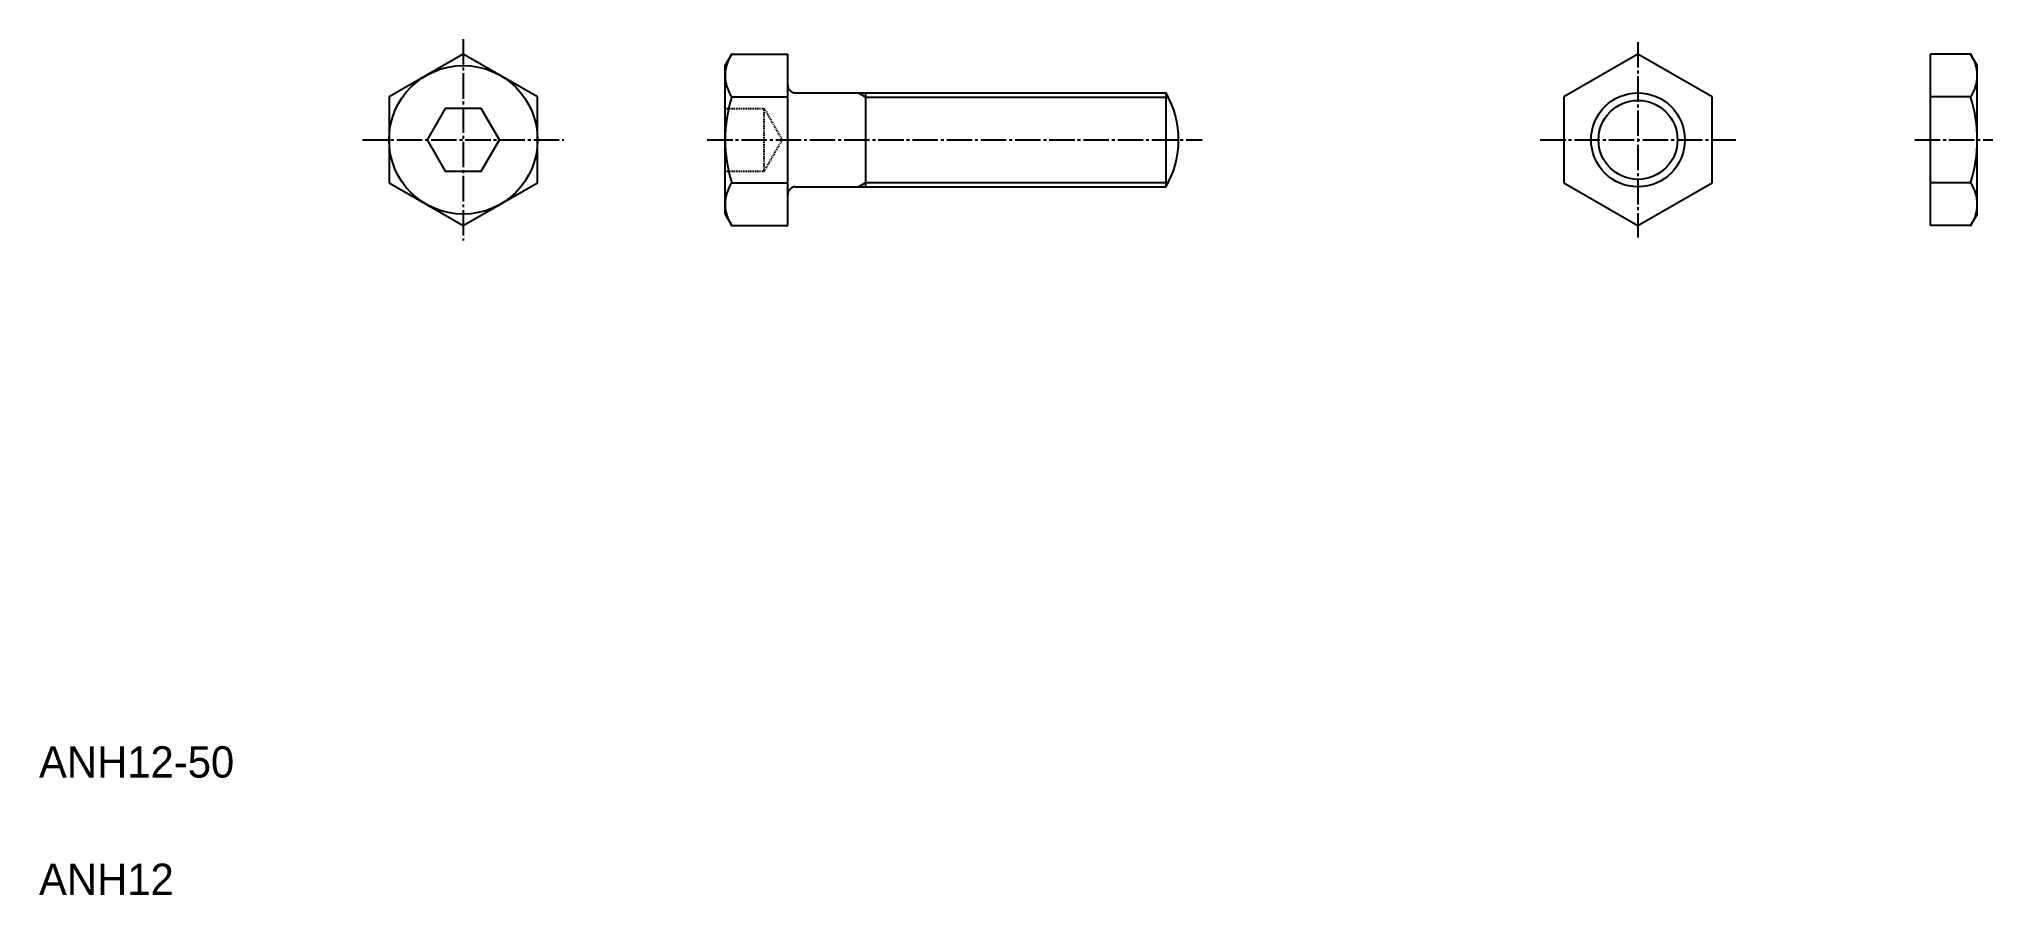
# Model space of a CAD drawing. Extents: x 10 to 260, y 10 to 119.
import ezdxf

# ---------------------------------------------------------------- set-up
doc = ezdxf.new("R2010")
doc.units = 0
doc.header["$LTSCALE"] = 0.25
doc.linetypes.add('CENTER', pattern=[17.5, 13, -1.5, 1.5, -1.5])
doc.linetypes.add('DASHED', pattern=[0.75, 0.5, -0.25])
doc.layers.get('0').update_dxf_attribs({"linetype": 'CONTINUOUS'})
doc.layers.add('CENTER', color=1, linetype='CENTER')

msp = doc.modelspace()

# ---------------------------------------------------------------- linework, layer by layer
at = {"color": 7, "linetype": 'CONTINUOUS'}
for p, q in [((64.27, 117.49), (54.77, 112.01)), ((73.77, 112.01), (64.27, 117.49)), ((98.61, 117.49), (105.77, 117.49)), ((105.77, 95.55), (105.77, 117.49)), ((214.53, 117.49), (205.03, 112.01)), ((224.03, 112.01), (214.53, 117.49)), ((251.93, 95.55), (251.93, 117.49)), ((257.08, 117.49), (251.93, 117.49)), ((97.77, 97.02), (97.77, 116.02)), ((257.93, 97.02), (257.93, 116.02)), ((106.77, 112.52), (154.16, 112.52)), ((115.77, 100.52), (115.77, 112.52)), ((154.16, 100.52), (154.16, 112.52)), ((54.77, 112.01), (54.77, 101.04)), ((73.77, 101.04), (73.77, 112.01)), ((98.61, 112.01), (105.77, 112.01)), ((205.03, 112.01), (205.03, 101.04)), ((224.03, 101.04), (224.03, 112.01)), ((257.08, 112.01), (251.93, 112.01)), ((54.77, 101.04), (64.27, 95.55)), ((64.27, 95.55), (73.77, 101.04)), ((98.61, 101.04), (105.77, 101.04)), ((106.77, 100.52), (154.16, 100.52)), ((205.03, 101.04), (214.53, 95.55)), ((214.53, 95.55), (224.03, 101.04)), ((257.08, 101.04), (251.93, 101.04)), ((98.61, 95.55), (105.77, 95.55)), ((257.08, 95.55), (251.93, 95.55))]:
    msp.add_line(p, q, dxfattribs=at)
at = {"color": 1, "linetype": 'CENTER'}
for p, q in [((64.27, 119.4), (64.27, 93.65)), ((51.4, 106.52), (77.15, 106.52)), ((95.48, 106.52), (158.77, 106.52))]:
    msp.add_line(p, q, dxfattribs=at)
for p, q in [((97.77, 116.02), (98.61, 117.49)), ((257.93, 116.02), (257.08, 117.49)), ((111.3, 106.52), (111.3, 106.52)), ((127.12, 106.52), (127.12, 106.52)), ((97.77, 97.02), (98.61, 95.55)), ((257.93, 97.02), (257.08, 95.55))]:
    msp.add_line(p, q)
at = {"color": 3, "linetype": 'CONTINUOUS'}
for p, q in [((114.83, 112.52), (115.77, 111.98)), ((115.77, 111.98), (154.45, 111.98)), ((114.83, 100.52), (115.77, 101.06)), ((115.77, 101.06), (154.45, 101.06))]:
    msp.add_line(p, q, dxfattribs=at)
at = {"color": 3, "linetype": 'DASHED'}
for p, q in [((97.77, 110.52), (102.77, 110.52)), ((102.77, 102.52), (102.77, 110.52)), ((102.77, 110.52), (105.07, 106.52)), ((102.77, 102.52), (105.07, 106.52)), ((97.77, 102.52), (102.77, 102.52))]:
    msp.add_line(p, q, dxfattribs=at)
msp.add_lwpolyline([(61.96, 110.52), (59.65, 106.52), (61.96, 102.52), (66.58, 102.52), (68.89, 106.52), (66.58, 110.52)], close=True)
msp.add_circle((64.27, 106.52), 9.5)
at = {"color": 3, "linetype": 'CONTINUOUS'}
msp.add_circle((214.53, 106.52), 6, dxfattribs=at)
at = {"color": 7, "linetype": 'CONTINUOUS'}
msp.add_circle((214.53, 106.52), 5.05, dxfattribs=at)
for centre, radius, start, end in [((102.62, 114.75), 4.86, 145.6158, 214.3842), ((253.07, 114.75), 4.86, 325.6158, 34.3842), ((115.92, 106.52), 18.15, 162.4121, 197.5879), ((239.78, 106.52), 18.15, 342.4121, 17.5879), ((102.62, 98.29), 4.86, 145.6158, 214.3842), ((253.07, 98.29), 4.86, 325.6158, 34.3842)]:
    msp.add_arc(centre, radius, start, end)
for centre, radius, start, end in [((106.77, 113.52), 1, 180, 270), ((143.77, 106.52), 12, 330, 30), ((106.77, 99.52), 1, 90, 180)]:
    msp.add_arc(centre, radius, start, end, dxfattribs=at)
at = {"layer": 'CENTER', "color": 1, "linetype": 'CENTER'}
for p, q in [((214.53, 119.02), (214.53, 94.02)), ((202.03, 106.52), (227.03, 106.52)), ((249.93, 106.52), (259.93, 106.52))]:
    msp.add_line(p, q, dxfattribs=at)

# ---------------------------------------------------------------- texts
for s, p in [('ANH12-50', (10, 25)), ('ANH12', (10, 10))]:
    msp.add_text(s, height=4).set_placement(p)

doc.saveas('drawing.dxf')
